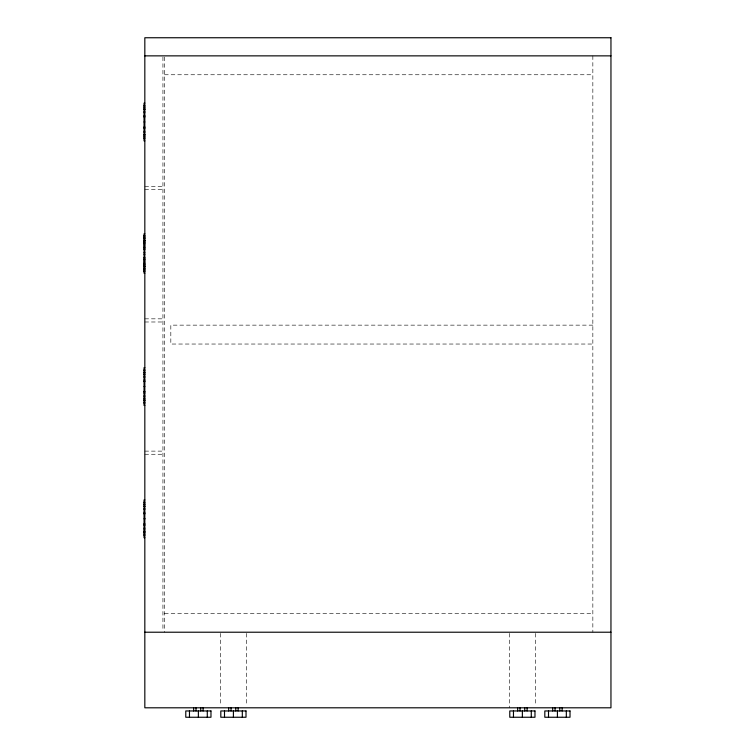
<?xml version="1.0" encoding="UTF-8"?>
<svg xmlns="http://www.w3.org/2000/svg" width="755" height="755" viewBox="0 0 755 755"><rect width="100%" height="100%" fill="white"/><g stroke="black" fill="none" stroke-linecap="round" stroke-linejoin="round"><path stroke-width="0.57" stroke-dasharray="3.77 2.83" d="M164.514 74.754L592.845 74.754M144.828 186.56L162.938 186.56M144.828 189.713L162.938 189.713M144.828 318.836L162.938 318.836M144.828 321.989L162.938 321.989M592.845 325.141L170.819 325.141L170.819 344.035L592.845 344.035M144.828 451.122L162.938 451.122M144.828 454.265L162.938 454.265M164.514 613.315L592.845 613.315M592.845 55.861L592.845 632.218M535.37 633.379L535.37 705.472M509.389 633.379L509.389 707.803M246.404 633.379L246.404 705.472M220.422 633.379L220.422 705.472M164.514 57.04L164.514 632.218M162.938 57.04L162.938 630.642"/><path stroke-width="1.13" d="M144.828 55.861L610.955 55.861M144.828 103.105L144.045 103.105L144.045 140.892L144.828 140.892M144.045 105.379L144.828 105.379M144.045 106.247L144.828 106.247M144.045 107.823L144.828 107.823M144.045 108.144L144.828 108.144M144.045 109.522L144.828 109.522M144.045 109.664L144.828 109.664M144.045 111.702L144.828 111.702M144.045 112.721L144.828 112.721M144.045 115.439L144.828 115.439M144.045 116.515L144.828 116.515M144.045 117.053L144.828 117.053M144.045 121.97L144.828 121.97M144.045 126.944L144.828 126.944M144.045 127.482L144.828 127.482M144.045 128.558L144.828 128.558M144.045 131.276L144.828 131.276M144.045 132.295L144.828 132.295M144.045 134.333L144.828 134.333M144.045 134.475L144.828 134.475M144.045 135.853L144.828 135.853M144.045 136.174L144.828 136.174M144.045 137.75L144.828 137.75M144.045 138.618L144.828 138.618M144.828 233.805L144.045 233.805L144.045 273.178L144.828 273.178M144.045 235.381L144.828 235.381M144.045 236.088L144.828 236.088M144.045 236.957L144.828 236.957M144.045 237.655L144.828 237.655M144.045 238.533L144.828 238.533M144.045 238.844L144.828 238.844M144.045 240.099L144.828 240.222M144.045 241.798L144.828 241.798M144.045 241.94L144.828 241.94M144.045 242.402L144.828 242.402M144.045 243.421L144.828 243.421M144.045 243.978L144.828 243.978M144.045 244.998L144.828 244.998M144.045 246.139L144.828 246.139M144.045 247.215L144.828 247.215M144.045 247.716L144.828 247.763M144.045 248.791L144.828 248.791M144.045 249.329L144.828 249.329M144.045 252.698L144.828 252.698M144.045 254.246L144.828 254.275M144.045 257.644L144.828 257.644M144.045 258.182L144.828 258.182M144.045 259.267L144.828 259.22M144.045 259.758L144.828 259.758M144.045 260.843L144.828 260.843M144.045 261.976L144.828 261.976M144.045 262.995L144.828 262.995M144.045 263.552L144.828 263.552M144.045 264.571L144.828 264.571M144.045 265.033L144.828 265.033M144.045 265.175L144.828 265.175M144.045 266.562L144.828 266.609M144.045 266.751L144.828 266.751M144.045 266.874L144.828 266.874M144.045 268.138L144.828 268.138M144.045 268.45L144.828 268.45M144.045 269.318L144.828 269.318M144.045 270.026L144.828 270.026M144.045 270.894L144.828 270.894M144.045 271.602L144.828 271.602M144.828 367.657L144.045 367.657L144.045 405.454L144.828 405.454M144.045 369.941L144.828 369.941M144.045 370.809L144.828 370.809M144.045 372.385L144.828 372.385M144.045 372.696L144.828 372.696M144.045 374.074L144.828 374.074M144.045 374.225L144.828 374.225M144.045 376.254L144.828 376.254M144.045 377.273L144.828 377.273M144.045 379.991L144.828 379.991M144.045 381.067L144.828 381.067M144.045 381.615L144.828 381.615M144.045 386.522L144.828 386.522M144.045 391.496L144.828 391.496M144.045 392.034L144.828 392.034M144.045 393.119L144.828 393.119M144.045 395.828L144.828 395.828M144.045 396.847L144.828 396.847M144.045 398.885L144.828 398.885M144.045 399.036L144.828 399.036M144.045 400.414L144.828 400.414M144.045 400.726L144.828 400.726M144.045 402.302L144.828 402.302M144.045 403.17L144.828 403.17M144.828 499.933L144.045 499.933L144.045 537.73L144.828 537.73M144.045 502.217L144.828 502.217M144.045 503.085L144.828 503.085M144.045 504.661L144.828 504.661M144.045 504.972L144.828 504.972M144.045 506.36L144.828 506.36M144.045 506.501L144.828 506.501M144.045 508.54L144.828 508.54M144.045 509.559L144.828 509.559M144.045 512.267L144.828 512.267M144.045 513.353L144.828 513.353M144.045 513.891L144.828 513.891M144.045 523.772L144.828 523.772M144.045 524.319L144.828 524.319M144.045 525.395L144.828 525.395M144.045 528.113L144.828 528.113M144.045 529.132L144.828 529.132M144.045 531.171L144.828 531.171M144.045 531.312L144.828 531.312M144.045 532.69L144.828 532.69M144.045 533.002L144.828 533.002M144.045 534.578L144.828 534.578M144.045 535.446L144.828 535.446M144.828 632.218L610.955 632.218M566.326 710.955L566.326 717.25M562.135 707.803L562.135 710.955M559.776 707.803L559.776 710.955M557.416 710.955L557.416 717.25M555.048 707.803L555.048 710.955M552.688 707.803L552.688 710.955M548.508 710.955L548.508 717.25M531.284 710.955L531.284 717.25M527.103 707.803L527.103 710.955M524.734 707.803L524.734 710.955M522.375 710.955L522.375 717.25M520.016 707.803L520.016 710.955M517.656 707.803L517.656 710.955M513.466 710.955L513.466 717.25M242.317 710.955L242.317 717.25M238.136 707.803L238.127 710.955M235.777 707.803L235.777 710.955M233.408 710.955L233.408 717.25M231.049 707.803L231.049 710.955M228.689 707.803L228.68 710.955M224.499 710.955L224.499 717.25M207.285 710.955L207.285 717.25M203.095 707.803L203.095 710.955M200.736 707.803L200.736 710.955M198.376 710.955L198.376 717.25M196.007 707.803L196.007 710.955M193.648 707.803L193.648 710.955M189.467 710.955L189.467 717.25M610.955 37.75L144.828 37.75L144.828 707.803L610.955 707.803L610.955 37.75M144.828 240.364L144.045 240.364L144.828 240.42M144.828 518.808L144.045 518.798L144.828 518.836M210.975 710.955L185.777 710.955L185.777 717.25L210.975 717.25L210.975 710.955M246.007 710.955L220.809 710.955L220.809 717.25L246.007 717.25L246.007 710.955M534.974 710.955L509.776 710.955L509.776 717.25L534.974 717.25L534.974 710.955M570.016 710.955L544.817 710.955L544.817 717.25L570.016 717.25L570.016 710.955"/></g></svg>
